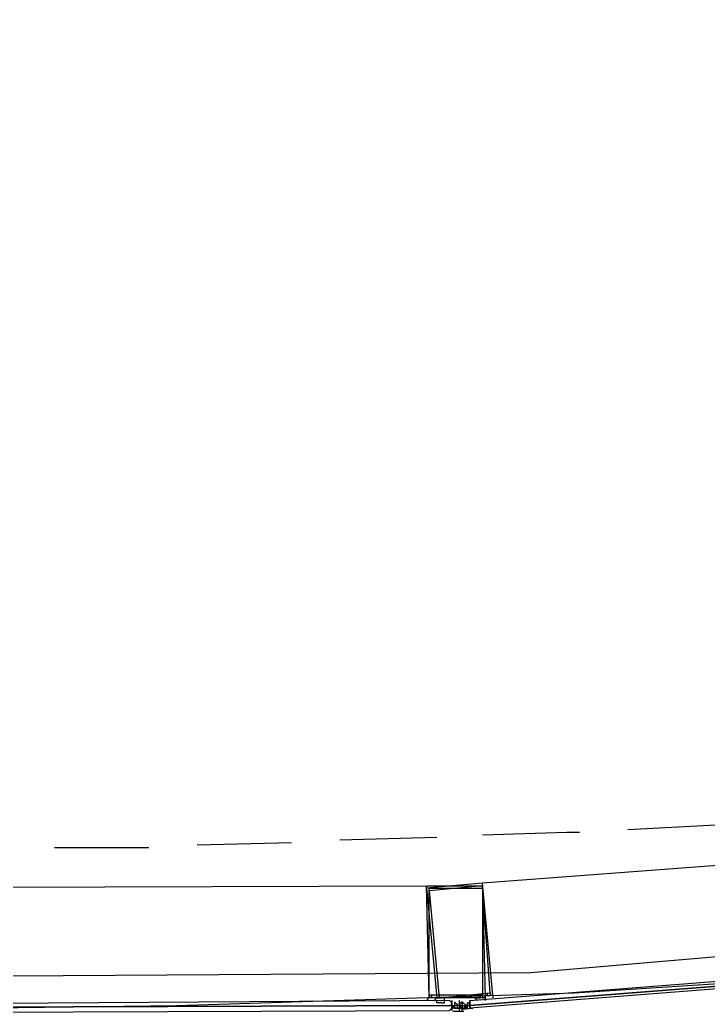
# Model space of a CAD drawing. Header units: feet. Extents: x -84 to 198, y -22 to 181.
# Drawn here: x 65.81 to 69.41, y 15.91 to 21.11 of the extents above; entities that cross this region are included whole.
import ezdxf

# ---------------------------------------------------------------- set-up
doc = ezdxf.new("R2010")
doc.units = ezdxf.units.FT
doc.layers.add('A-AREA-COMUN', color=252, linetype='CONTINUOUS')
doc.layers.add('A-LINEA', color=7, linetype='CONTINUOUS')

msp = doc.modelspace()

# ---------------------------------------------------------------- linework, layer by layer
at = {"layer": 'A-AREA-COMUN'}
msp.add_lwpolyline([(65.52, 41.44), (59.728, 16.64), (56.352, 16.8356), (56.32, 16.48), (63.04, 16.0889), (68.48, 16.1244), (71.808, 16.4089), (71.84, 16.9956), (72.88, 17.12), (72.88, 17.4044), (69.84, 18.1156), (69.792, 19.2), (70.16, 20.5156), (71.712, 20.4089), (72.128, 22.2044), (72.352, 22.5244), (73.92, 30.0444)], dxfattribs=at)
at = {"layer": 'A-LINEA'}
for p, q in [((68.9867, 16.8711), (69.48, 16.8978)), ((71.9333, 16.8711), (68.2267, 16.5911)), ((66.7333, 16.7911), (67.2267, 16.8044)), ((67.48, 16.8178), (67.9867, 16.8311)), ((65.9867, 16.7778), (66.48, 16.7778)), ((64.2267, 16.5644), (67.9333, 16.5778)), ((68.2667, 16.0178), (68.2667, 16.0044)), ((67.9467, 15.9778), (67.9467, 15.9778)), ((67.9467, 15.9644), (67.9467, 15.9644)), ((67.96, 15.9778), (67.96, 15.9778)), ((67.96, 15.9644), (67.96, 15.9644)), ((67.9733, 15.9644), (67.9733, 15.9644)), ((68.0667, 15.9778), (68.0667, 15.9778)), ((68.0667, 15.9644), (68.0667, 15.9778)), ((68.0667, 15.9778), (68.0667, 15.9778)), ((68.0667, 15.9778), (68.0667, 15.9644)), ((68.0667, 15.9644), (68.0667, 15.9644)), ((68.0667, 15.9644), (68.0667, 15.9644)), ((68.0667, 15.9644), (68.0667, 15.9644)), ((68.0667, 15.9644), (68.0667, 15.9644)), ((68.0667, 15.9644), (68.0667, 15.9644)), ((68.0667, 15.9644), (68.0667, 15.9644)), ((68.0667, 15.9644), (68.0667, 15.9644)), ((68.0667, 15.9644), (68.0667, 15.9644)), ((68.0667, 15.9644), (68.0667, 15.9644)), ((68.0667, 15.9644), (68.0667, 15.9644)), ((68.08, 15.9644), (68.08, 15.9511)), ((68.1067, 15.9644), (68.1067, 15.9644)), ((68.1067, 15.9644), (68.1067, 15.9644)), ((68.1067, 15.9644), (68.1067, 15.9644)), ((68.1067, 15.9644), (68.1067, 15.9644)), ((68.1067, 15.9644), (68.1067, 15.9644)), ((68.1067, 15.9644), (68.12, 15.9644)), ((68.1067, 15.9644), (68.1067, 15.9644)), ((68.1067, 15.9644), (68.1067, 15.9644)), ((68.1067, 15.9644), (68.1067, 15.9644)), ((68.1067, 15.9644), (68.1067, 15.9644)), ((68.1067, 15.9644), (68.1067, 15.9644)), ((68.1067, 15.9644), (68.12, 15.9644)), ((68.1067, 15.9644), (68.1067, 15.9644)), ((68.1067, 15.9644), (68.1067, 15.9644)), ((68.1067, 15.9644), (68.1067, 15.9644)), ((68.1067, 15.9644), (68.1067, 15.9644)), ((68.1067, 15.9644), (68.1067, 15.9644)), ((68.1067, 15.9644), (68.1067, 15.9644)), ((68.1067, 15.9644), (68.1067, 15.9644)), ((68.1067, 15.9644), (68.1067, 15.9644)), ((68.1067, 15.9644), (68.1067, 15.9644)), ((68.1067, 15.9644), (68.1067, 15.9644)), ((68.1067, 15.9644), (68.1067, 15.9644)), ((68.1067, 15.9644), (68.1067, 15.9644)), ((68.1067, 15.9644), (68.1067, 15.9644)), ((68.1067, 15.9644), (68.1067, 15.9644)), ((68.1067, 15.9644), (68.1067, 15.9644)), ((68.1067, 15.9644), (68.1067, 15.9644)), ((68.1067, 15.9644), (68.1067, 15.9644)), ((68.1067, 15.9644), (68.1067, 15.9644)), ((68.12, 15.9644), (68.12, 15.9511)), ((68.12, 15.9644), (68.12, 15.9644)), ((68.12, 15.9644), (68.12, 15.9511)), ((68.12, 15.9644), (68.12, 15.9644)), ((68.12, 15.9644), (68.12, 15.9644)), ((68.12, 15.9644), (68.12, 15.9644)), ((68.1467, 15.9644), (68.1467, 15.9644)), ((68.1467, 15.9644), (68.1467, 15.9644)), ((68.1467, 15.9644), (68.1467, 15.9644)), ((68.1467, 15.9644), (68.1467, 15.9644)), ((68.1467, 15.9644), (68.1467, 15.9644)), ((68.1467, 15.9644), (68.1467, 15.9644)), ((68.1467, 15.9644), (68.1467, 15.9511)), ((68.1467, 15.9644), (68.1467, 15.9644)), ((68.1467, 15.9644), (68.1467, 15.9644)), ((68.1467, 15.9644), (68.16, 15.9644)), ((68.1467, 15.9644), (68.1467, 15.9511)), ((68.16, 15.9778), (68.16, 15.9778)), ((68.16, 15.9778), (68.16, 15.9778)), ((68.16, 15.9778), (68.16, 15.9778)), ((68.16, 15.9778), (68.16, 15.9778)), ((68.16, 15.9778), (68.16, 15.9778)), ((68.16, 15.9644), (68.16, 15.9644)), ((68.16, 15.9644), (68.16, 15.9644)), ((68.16, 15.9644), (68.16, 15.9644)), ((68.16, 15.9644), (68.16, 15.9644)), ((68.16, 15.9644), (68.16, 15.9644)), ((68.16, 15.9644), (68.16, 15.9644)), ((68.16, 15.9644), (68.16, 15.9644)), ((68.16, 15.9644), (68.16, 15.9644)), ((68.16, 15.9511), (68.16, 15.9644)), ((68.2, 15.9644), (68.2, 15.9644)), ((68.2133, 15.9778), (68.2133, 15.9778)), ((68.2133, 15.9644), (68.2133, 15.9644)), ((68.2267, 15.9778), (68.2267, 15.9778)), ((68.2267, 15.9644), (68.2267, 15.9644)), ((68.24, 15.9911), (68.24, 15.9911)), ((68.24, 15.9778), (68.24, 15.9778)), ((68.2533, 15.9911), (68.2533, 15.9911)), ((68.2533, 15.9778), (68.2533, 15.9778)), ((68.2667, 16.0044), (68.2667, 16.0044)), ((68.2667, 15.9911), (68.2667, 15.9911)), ((68.2667, 15.9778), (68.2667, 15.9778)), ((68.28, 15.9778), (68.28, 15.9778)), ((68.0667, 15.9511), (68.0667, 15.9511)), ((68.0667, 15.9511), (68.0667, 15.9511)), ((68.0667, 15.9511), (68.0667, 15.9511)), ((68.0667, 15.9511), (68.0667, 15.9378)), ((68.0667, 15.9511), (68.0667, 15.9511)), ((68.0667, 15.9511), (68.0667, 15.9511)), ((68.0667, 15.9511), (68.0667, 15.9511)), ((68.0667, 15.9511), (68.0667, 15.9511)), ((68.0667, 15.9511), (68.0667, 15.9511)), ((68.0667, 15.9511), (68.0667, 15.9511)), ((68.08, 15.9378), (68.0667, 15.9511)), ((68.0667, 15.9378), (68.0667, 15.9511)), ((68.0667, 15.9511), (68.0667, 15.9511)), ((68.0667, 15.9511), (68.0667, 15.9511)), ((68.0667, 15.9511), (68.0667, 15.9511)), ((68.0667, 15.9511), (68.0667, 15.9511)), ((68.0667, 15.9511), (68.08, 15.9511)), ((68.0667, 15.9511), (68.0667, 15.9378)), ((68.0667, 15.9511), (68.0667, 15.9511)), ((68.0667, 15.9511), (68.08, 15.9511)), ((68.0667, 15.9378), (68.0667, 15.9378)), ((68.0667, 15.9378), (68.0667, 15.9378)), ((68.0667, 15.9378), (68.0667, 15.9378)), ((68.0667, 15.9378), (68.0667, 15.9378)), ((68.0667, 15.9378), (68.0667, 15.9378)), ((68.08, 15.9378), (68.0667, 15.9378)), ((68.0667, 15.9378), (68.0667, 15.9244)), ((68.0667, 15.9378), (68.0667, 15.9378)), ((68.0667, 15.9378), (68.0667, 15.9378)), ((68.0667, 15.9378), (68.0667, 15.9378)), ((68.0667, 15.9378), (68.0667, 15.9378)), ((68.0667, 15.9378), (68.0667, 15.9378)), ((68.0667, 15.9378), (68.0667, 15.9378)), ((68.0667, 15.9378), (68.0667, 15.9378)), ((68.0667, 15.9378), (68.0667, 15.9378)), ((68.0667, 15.9378), (68.0667, 15.9378)), ((68.0667, 15.9378), (68.0667, 15.9378)), ((68.0667, 15.9378), (68.0667, 15.9378)), ((68.0667, 15.9378), (68.0667, 15.9378)), ((68.0667, 15.9378), (68.0667, 15.9378)), ((68.0667, 15.9244), (68.0667, 15.9378)), ((68.0667, 15.9378), (68.0667, 15.9378)), ((68.0667, 15.9378), (68.0667, 15.9378)), ((68.0667, 15.9378), (68.0667, 15.9378)), ((68.0667, 15.9244), (68.0667, 15.9244)), ((68.0667, 15.9244), (68.0667, 15.9244)), ((68.0667, 15.9244), (68.0667, 15.9244)), ((68.1286, 15.9196), (68.0706, 15.9193)), ((68.08, 15.9511), (68.08, 15.9511)), ((68.08, 15.9511), (68.08, 15.9511)), ((68.0933, 15.9511), (68.08, 15.9511)), ((68.08, 15.9511), (68.08, 15.9511)), ((68.08, 15.9511), (68.08, 15.9511)), ((68.08, 15.9511), (68.08, 15.9378)), ((68.08, 15.9511), (68.08, 15.9511)), ((68.08, 15.9511), (68.08, 15.9511)), ((68.08, 15.9511), (68.08, 15.9511)), ((68.08, 15.9511), (68.08, 15.9511)), ((68.08, 15.9511), (68.08, 15.9511)), ((68.08, 15.9511), (68.08, 15.9511)), ((68.08, 15.9511), (68.08, 15.9511)), ((68.08, 15.9511), (68.08, 15.9511)), ((68.08, 15.9511), (68.08, 15.9511)), ((68.08, 15.9511), (68.08, 15.9511)), ((68.08, 15.9511), (68.08, 15.9511)), ((68.08, 15.9511), (68.08, 15.9511)), ((68.08, 15.9511), (68.08, 15.9378)), ((68.08, 15.9511), (68.08, 15.9511)), ((68.08, 15.9511), (68.08, 15.9511)), ((68.08, 15.9511), (68.08, 15.9511)), ((68.08, 15.9511), (68.08, 15.9511)), ((68.08, 15.9378), (68.08, 15.9511)), ((68.08, 15.9511), (68.08, 15.9511)), ((68.08, 15.9511), (68.08, 15.9511)), ((68.08, 15.9378), (68.08, 15.9511)), ((68.08, 15.9511), (68.08, 15.9511)), ((68.08, 15.9511), (68.08, 15.9511)), ((68.08, 15.9511), (68.08, 15.9511)), ((68.08, 15.9378), (68.08, 15.9378)), ((68.08, 15.9378), (68.08, 15.9378)), ((68.0933, 15.9378), (68.08, 15.9378)), ((68.0933, 15.9378), (68.08, 15.9378)), ((68.0933, 15.9378), (68.08, 15.9378)), ((68.08, 15.9378), (68.08, 15.9378)), ((68.0933, 15.9378), (68.08, 15.9378)), ((68.08, 15.9378), (68.08, 15.9378)), ((68.08, 15.9378), (68.08, 15.9378)), ((68.08, 15.9378), (68.08, 15.9378)), ((68.08, 15.9378), (68.08, 15.9378)), ((68.08, 15.9378), (68.08, 15.9378)), ((68.08, 15.9378), (68.08, 15.9378)), ((68.08, 15.9378), (68.08, 15.9378)), ((68.08, 15.9378), (68.08, 15.9378)), ((68.08, 15.9378), (68.08, 15.9378)), ((68.08, 15.9378), (68.08, 15.9378)), ((68.08, 15.9378), (68.08, 15.9378)), ((68.08, 15.9378), (68.0933, 15.9378)), ((68.08, 15.9378), (68.08, 15.9378)), ((68.08, 15.9378), (68.08, 15.9378)), ((68.08, 15.9378), (68.0933, 15.9378)), ((68.0933, 15.9511), (68.0933, 15.9511)), ((68.0933, 15.9511), (68.0933, 15.9511)), ((68.0933, 15.9511), (68.0933, 15.9511)), ((68.0933, 15.9511), (68.0933, 15.9511)), ((68.0933, 15.9511), (68.0933, 15.9378)), ((68.0933, 15.9511), (68.0933, 15.9511)), ((68.0933, 15.9511), (68.0933, 15.9511)), ((68.0933, 15.9511), (68.0933, 15.9511)), ((68.0933, 15.9511), (68.0933, 15.9511)), ((68.0933, 15.9511), (68.0933, 15.9511)), ((68.0933, 15.9511), (68.0933, 15.9511)), ((68.0933, 15.9511), (68.0933, 15.9511)), ((68.0933, 15.9511), (68.0933, 15.9511)), ((68.1067, 15.9511), (68.0933, 15.9511)), ((68.0933, 15.9511), (68.0933, 15.9511)), ((68.0933, 15.9511), (68.0933, 15.9511)), ((68.1067, 15.9511), (68.0933, 15.9511)), ((68.0933, 15.9511), (68.0933, 15.9511)), ((68.0933, 15.9511), (68.0933, 15.9511)), ((68.0933, 15.9511), (68.0933, 15.9511)), ((68.0933, 15.9511), (68.0933, 15.9511)), ((68.0933, 15.9511), (68.0933, 15.9511)), ((68.0933, 15.9511), (68.0933, 15.9511)), ((68.0933, 15.9511), (68.0933, 15.9511)), ((68.0933, 15.9511), (68.0933, 15.9511)), ((68.0933, 15.9511), (68.0933, 15.9511)), ((68.0933, 15.9511), (68.0933, 15.9511)), ((68.0933, 15.9511), (68.0933, 15.9511)), ((68.0933, 15.9378), (68.0933, 15.9378)), ((68.0933, 15.9378), (68.0933, 15.9378)), ((68.0933, 15.9378), (68.0933, 15.9378)), ((68.0933, 15.9378), (68.0933, 15.9378)), ((68.0933, 15.9378), (68.0933, 15.9378)), ((68.0933, 15.9378), (68.0933, 15.9378)), ((68.1067, 15.9378), (68.0933, 15.9378)), ((68.0933, 15.9378), (68.0933, 15.9378)), ((68.0933, 15.9378), (68.0933, 15.9378)), ((68.0933, 15.9378), (68.0933, 15.9378)), ((68.1067, 15.9378), (68.0933, 15.9378)), ((68.0933, 15.9378), (68.0933, 15.9378)), ((68.0933, 15.9378), (68.0933, 15.9378)), ((68.0933, 15.9378), (68.0933, 15.9378)), ((68.0933, 15.9378), (68.0933, 15.9378)), ((68.0933, 15.9378), (68.0933, 15.9378)), ((68.0933, 15.9378), (68.0933, 15.9378)), ((68.0933, 15.9378), (68.1067, 15.9378)), ((68.0933, 15.9378), (68.0933, 15.9378)), ((68.0933, 15.9378), (68.0933, 15.9378)), ((68.0933, 15.9378), (68.0933, 15.9378)), ((68.0933, 15.9378), (68.0933, 15.9378)), ((68.0933, 15.9378), (68.0933, 15.9378)), ((68.0933, 15.9378), (68.0933, 15.9378)), ((68.1067, 15.9511), (68.1067, 15.9511)), ((68.1067, 15.9511), (68.1067, 15.9511)), ((68.1067, 15.9511), (68.1067, 15.9511)), ((68.1067, 15.9511), (68.12, 15.9511)), ((68.1067, 15.9511), (68.1067, 15.9511)), ((68.1067, 15.9511), (68.1067, 15.9511)), ((68.1067, 15.9511), (68.1067, 15.9511)), ((68.1067, 15.9511), (68.1067, 15.9511)), ((68.1067, 15.9511), (68.1067, 15.9511)), ((68.1067, 15.9511), (68.1067, 15.9511)), ((68.1067, 15.9511), (68.1067, 15.9511)), ((68.1067, 15.9511), (68.1067, 15.9511)), ((68.1067, 15.9378), (68.1067, 15.9511)), ((68.1067, 15.9378), (68.1067, 15.9511)), ((68.1067, 15.9511), (68.1067, 15.9511)), ((68.1067, 15.9511), (68.1067, 15.9511)), ((68.12, 15.9511), (68.1067, 15.9511)), ((68.1067, 15.9511), (68.1067, 15.9511)), ((68.12, 15.9511), (68.1067, 15.9511)), ((68.1067, 15.9511), (68.1067, 15.9511)), ((68.12, 15.9511), (68.1067, 15.9378)), ((68.1067, 15.9511), (68.1067, 15.9511)), ((68.1067, 15.9511), (68.1067, 15.9511)), ((68.1067, 15.9511), (68.1067, 15.9511)), ((68.1067, 15.9511), (68.1067, 15.9511)), ((68.1067, 15.9511), (68.1067, 15.9511)), ((68.1067, 15.9511), (68.1067, 15.9511)), ((68.1067, 15.9511), (68.1067, 15.9511)), ((68.1067, 15.9511), (68.1067, 15.9511)), ((68.1067, 15.9511), (68.1067, 15.9511)), ((68.1067, 15.9511), (68.1067, 15.9511)), ((68.1067, 15.9378), (68.1067, 15.9511)), ((68.1067, 15.9378), (68.1067, 15.9511)), ((68.1067, 15.9511), (68.1067, 15.9511)), ((68.1067, 15.9511), (68.1067, 15.9511)), ((68.1067, 15.9511), (68.1067, 15.9511)), ((68.1067, 15.9511), (68.1067, 15.9511)), ((68.1067, 15.9511), (68.1067, 15.9511)), ((68.1067, 15.9511), (68.1067, 15.9511)), ((68.1067, 15.9511), (68.1067, 15.9511)), ((68.1067, 15.9511), (68.1067, 15.9511)), ((68.1067, 15.9511), (68.1067, 15.9511)), ((68.1067, 15.9511), (68.1067, 15.9378)), ((68.1067, 15.9378), (68.1067, 15.9378)), ((68.1067, 15.9378), (68.1067, 15.9378)), ((68.12, 15.9378), (68.1067, 15.9378)), ((68.1067, 15.9378), (68.1067, 15.9378)), ((68.1067, 15.9378), (68.12, 15.9378)), ((68.1067, 15.9244), (68.1067, 15.9378)), ((68.1067, 15.9378), (68.1067, 15.9378)), ((68.1067, 15.9378), (68.1067, 15.9378)), ((68.1067, 15.9378), (68.1067, 15.9378)), ((68.1067, 15.9378), (68.1067, 15.9378)), ((68.1067, 15.9378), (68.1067, 15.9378)), ((68.1067, 15.9378), (68.1067, 15.9378)), ((68.1067, 15.9378), (68.1067, 15.9378)), ((68.1067, 15.9244), (68.1067, 15.9378)), ((68.1067, 15.9378), (68.1067, 15.9378)), ((68.1067, 15.9378), (68.1067, 15.9378)), ((68.1067, 15.9378), (68.1067, 15.9378)), ((68.1067, 15.9378), (68.1067, 15.9378)), ((68.1067, 15.9378), (68.1067, 15.9378)), ((68.1067, 15.9378), (68.1067, 15.9378)), ((68.1067, 15.9378), (68.1067, 15.9378)), ((68.1067, 15.9378), (68.1067, 15.9378)), ((68.1067, 15.9378), (68.1067, 15.9378)), ((68.1067, 15.9378), (68.1067, 15.9378)), ((68.1067, 15.9378), (68.1067, 15.9378)), ((68.1067, 15.9378), (68.1067, 15.9378)), ((68.1067, 15.9378), (68.1067, 15.9378)), ((68.1067, 15.9378), (68.1067, 15.9378)), ((68.1067, 15.9378), (68.1067, 15.9378)), ((68.1067, 15.9378), (68.1067, 15.9378)), ((68.1067, 15.9378), (68.1067, 15.9378)), ((68.1067, 15.9244), (68.1067, 15.9244)), ((68.1067, 15.9244), (68.1067, 15.9244)), ((68.1759, 15.9348), (68.1181, 15.9303)), ((68.12, 15.9511), (68.12, 15.9511)), ((68.12, 15.9511), (68.12, 15.9511)), ((68.12, 15.9511), (68.1333, 15.9511)), ((68.12, 15.9511), (68.12, 15.9511)), ((68.12, 15.9511), (68.12, 15.9511)), ((68.12, 15.9511), (68.12, 15.9511)), ((68.12, 15.9511), (68.12, 15.9511)), ((68.12, 15.9511), (68.12, 15.9511)), ((68.12, 15.9511), (68.12, 15.9511)), ((68.12, 15.9511), (68.12, 15.9511)), ((68.12, 15.9511), (68.12, 15.9511)), ((68.12, 15.9511), (68.12, 15.9511)), ((68.12, 15.9511), (68.12, 15.9378)), ((68.12, 15.9511), (68.12, 15.9511)), ((68.12, 15.9511), (68.12, 15.9511)), ((68.12, 15.9511), (68.12, 15.9511)), ((68.12, 15.9511), (68.12, 15.9511)), ((68.12, 15.9511), (68.12, 15.9511)), ((68.12, 15.9511), (68.12, 15.9511)), ((68.12, 15.9511), (68.12, 15.9511)), ((68.12, 15.9511), (68.12, 15.9511)), ((68.12, 15.9511), (68.12, 15.9511)), ((68.12, 15.9511), (68.12, 15.9511)), ((68.12, 15.9511), (68.12, 15.9511)), ((68.12, 15.9511), (68.12, 15.9511)), ((68.12, 15.9511), (68.12, 15.9511)), ((68.12, 15.9511), (68.12, 15.9511)), ((68.12, 15.9511), (68.12, 15.9511)), ((68.12, 15.9511), (68.12, 15.9511)), ((68.12, 15.9378), (68.12, 15.9378)), ((68.12, 15.9378), (68.12, 15.9378)), ((68.12, 15.9378), (68.12, 15.9378)), ((68.12, 15.9378), (68.12, 15.9378)), ((68.12, 15.9378), (68.12, 15.9378)), ((68.12, 15.9378), (68.12, 15.9378)), ((68.12, 15.9378), (68.12, 15.9378)), ((68.12, 15.9378), (68.12, 15.9378)), ((68.12, 15.9378), (68.12, 15.9378)), ((68.12, 15.9378), (68.12, 15.9378)), ((68.12, 15.9378), (68.12, 15.9378)), ((68.12, 15.9378), (68.12, 15.9378)), ((68.12, 15.9378), (68.12, 15.9378)), ((68.12, 15.9378), (68.12, 15.9378)), ((68.12, 15.9378), (68.12, 15.9378)), ((68.12, 15.9378), (68.1333, 15.9378)), ((68.12, 15.9378), (68.12, 15.9378)), ((68.12, 15.9378), (68.12, 15.9378)), ((68.12, 15.9378), (68.12, 15.9378)), ((68.12, 15.9378), (68.12, 15.9378)), ((68.12, 15.9378), (68.12, 15.9378)), ((68.1333, 15.9378), (68.12, 15.9378)), ((68.12, 15.9378), (68.12, 15.9378)), ((68.12, 15.9378), (68.12, 15.9378)), ((68.12, 15.9378), (68.12, 15.9378)), ((68.12, 15.9378), (68.12, 15.9378)), ((68.12, 15.9378), (68.12, 15.9378)), ((68.12, 15.9378), (68.12, 15.9378)), ((68.12, 15.9378), (68.12, 15.9378)), ((68.12, 15.9244), (68.12, 15.9378)), ((68.12, 15.9244), (68.12, 15.9378)), ((68.1333, 15.9511), (68.1333, 15.9511)), ((68.1333, 15.9511), (68.1333, 15.9511)), ((68.1333, 15.9511), (68.1333, 15.9511)), ((68.1333, 15.9511), (68.1467, 15.9511)), ((68.1333, 15.9511), (68.1333, 15.9511)), ((68.1333, 15.9511), (68.1333, 15.9378)), ((68.1333, 15.9511), (68.1333, 15.9511)), ((68.1333, 15.9511), (68.1467, 15.9511)), ((68.1333, 15.9511), (68.1333, 15.9511)), ((68.1333, 15.9511), (68.1467, 15.9378)), ((68.1333, 15.9511), (68.1333, 15.9511)), ((68.1333, 15.9511), (68.1333, 15.9511)), ((68.1333, 15.9511), (68.1333, 15.9511)), ((68.1333, 15.9511), (68.1333, 15.9511)), ((68.1333, 15.9511), (68.1333, 15.9511)), ((68.1333, 15.9511), (68.1333, 15.9511)), ((68.1333, 15.9511), (68.1333, 15.9511)), ((68.1333, 15.9511), (68.1467, 15.9511)), ((68.1333, 15.9511), (68.1333, 15.9511)), ((68.1333, 15.9378), (68.1333, 15.9511)), ((68.1333, 15.9511), (68.1333, 15.9511)), ((68.1333, 15.9511), (68.1333, 15.9511)), ((68.1333, 15.9511), (68.1333, 15.9511)), ((68.1333, 15.9511), (68.1333, 15.9511)), ((68.1333, 15.9511), (68.1333, 15.9378)), ((68.1333, 15.9511), (68.1333, 15.9511)), ((68.1333, 15.9511), (68.1333, 15.9511)), ((68.1333, 15.9511), (68.1333, 15.9511)), ((68.1333, 15.9378), (68.1333, 15.9378)), ((68.1333, 15.9378), (68.1333, 15.9378)), ((68.1333, 15.9378), (68.1333, 15.9378)), ((68.1333, 15.9378), (68.1333, 15.9378)), ((68.1333, 15.9378), (68.1333, 15.9378)), ((68.1333, 15.9378), (68.1333, 15.9378)), ((68.1333, 15.9378), (68.1333, 15.9378)), ((68.1333, 15.9378), (68.1333, 15.9378)), ((68.1333, 15.9378), (68.1333, 15.9378)), ((68.1333, 15.9378), (68.1333, 15.9378)), ((68.1333, 15.9378), (68.1333, 15.9378)), ((68.1333, 15.9378), (68.1333, 15.9378)), ((68.1333, 15.9378), (68.1467, 15.9378)), ((68.1333, 15.9378), (68.1333, 15.9378)), ((68.1333, 15.9378), (68.1333, 15.9378)), ((68.1333, 15.9378), (68.1333, 15.9378)), ((68.1333, 15.9378), (68.1333, 15.9378)), ((68.1333, 15.9378), (68.1333, 15.9378)), ((68.1333, 15.9378), (68.1333, 15.9378)), ((68.1333, 15.9378), (68.1333, 15.9378)), ((68.1333, 15.9378), (68.1333, 15.9378)), ((68.1333, 15.9378), (68.1333, 15.9378)), ((68.1333, 15.9378), (68.1333, 15.9378)), ((68.1467, 15.9378), (68.1333, 15.9378)), ((68.1333, 15.9378), (68.1333, 15.9378)), ((68.1333, 15.9378), (68.1333, 15.9378)), ((68.1467, 15.9378), (68.1333, 15.9378)), ((68.1333, 15.9378), (68.1333, 15.9378)), ((68.1333, 15.9378), (68.1333, 15.9378)), ((68.1467, 15.9511), (68.1467, 15.9511)), ((68.1467, 15.9511), (68.1467, 15.9511)), ((68.1467, 15.9511), (68.1467, 15.9511)), ((68.1467, 15.9511), (68.1467, 15.9511)), ((68.1467, 15.9511), (68.1467, 15.9378)), ((68.1467, 15.9511), (68.1467, 15.9511)), ((68.1467, 15.9511), (68.1467, 15.9511)), ((68.1467, 15.9511), (68.1467, 15.9511)), ((68.1467, 15.9511), (68.1467, 15.9511)), ((68.1467, 15.9511), (68.1467, 15.9511)), ((68.1467, 15.9511), (68.1467, 15.9511)), ((68.1467, 15.9511), (68.1467, 15.9511)), ((68.1467, 15.9511), (68.1467, 15.9511)), ((68.1467, 15.9511), (68.1467, 15.9511)), ((68.1467, 15.9511), (68.1467, 15.9511)), ((68.1467, 15.9511), (68.1467, 15.9511)), ((68.1467, 15.9511), (68.1467, 15.9511)), ((68.1467, 15.9511), (68.1467, 15.9511)), ((68.1467, 15.9511), (68.1467, 15.9511)), ((68.1467, 15.9511), (68.16, 15.9511)), ((68.1467, 15.9511), (68.1467, 15.9511)), ((68.1467, 15.9511), (68.1467, 15.9511)), ((68.1467, 15.9511), (68.1467, 15.9511)), ((68.1467, 15.9511), (68.1467, 15.9511)), ((68.1467, 15.9511), (68.1467, 15.9511)), ((68.1467, 15.9511), (68.1467, 15.9511)), ((68.1467, 15.9511), (68.16, 15.9511)), ((68.16, 15.9511), (68.1467, 15.9511)), ((68.1467, 15.9511), (68.1467, 15.9511)), ((68.1467, 15.9511), (68.1467, 15.9511)), ((68.16, 15.9511), (68.1467, 15.9511)), ((68.1467, 15.9511), (68.1467, 15.9511)), ((68.1467, 15.9511), (68.1467, 15.9511)), ((68.1467, 15.9511), (68.1467, 15.9511)), ((68.1467, 15.9378), (68.1467, 15.9378)), ((68.1467, 15.9378), (68.1467, 15.9378)), ((68.1467, 15.9378), (68.1467, 15.9378)), ((68.1467, 15.9378), (68.1467, 15.9378)), ((68.1467, 15.9378), (68.1467, 15.9378)), ((68.1467, 15.9378), (68.1467, 15.9378)), ((68.1467, 15.9378), (68.1467, 15.9378)), ((68.1467, 15.9378), (68.1467, 15.9378)), ((68.16, 15.9511), (68.16, 15.9378)), ((68.16, 15.9511), (68.16, 15.9511)), ((68.16, 15.9511), (68.16, 15.9511)), ((68.16, 15.9511), (68.16, 15.9511)), ((68.16, 15.9511), (68.16, 15.9511)), ((68.16, 15.9511), (68.16, 15.9511)), ((68.16, 15.9511), (68.16, 15.9511)), ((68.16, 15.9511), (68.16, 15.9378)), ((68.16, 15.9511), (68.16, 15.9511)), ((68.16, 15.9378), (68.16, 15.9511)), ((68.16, 15.9378), (68.16, 15.9378)), ((68.16, 15.9378), (68.16, 15.9378)), ((68.16, 15.9378), (68.16, 15.9378)), ((68.16, 15.9378), (68.16, 15.9378)), ((68.16, 15.9378), (68.16, 15.9378)), ((68.16, 15.9378), (68.16, 15.9378)), ((68.16, 15.9378), (68.16, 15.9378)), ((68.16, 15.9378), (68.16, 15.9378)), ((68.16, 15.9378), (68.16, 15.9378)), ((68.16, 15.9378), (68.16, 15.9378)), ((68.16, 15.9378), (68.16, 15.9378)), ((68.16, 15.9378), (68.16, 15.9378)), ((68.16, 15.9378), (68.16, 15.9378)), ((68.16, 15.9378), (68.16, 15.9378)), ((68.16, 15.9378), (68.16, 15.9378)), ((68.16, 15.9378), (68.16, 15.9378))]:
    msp.add_line(p, q, dxfattribs=at)
for points in [[(26.7067, 23.3511), (28.04, 21.6178), (31.0267, 20.8311), (34.0133, 20.0978), (37.0133, 19.4044), (40.0267, 18.7778), (43.0533, 18.2044), (46.0933, 17.6844), (49.1467, 17.2178), (52.2, 16.8044), (55.2533, 16.4444), (58.32, 16.1511), (60.4, 16.0178), (62.48, 15.9511), (64.5467, 15.9244), (66.6267, 15.9511), (68.7067, 16.0178), (70.7867, 16.1511), (72.8533, 16.3244), (74.92, 16.5511), (76.9867, 16.8178), (79.04, 17.1511), (81.08, 17.5244), (83.12, 17.9378)], [(68.2267, 16.8444), (68.6667, 16.8578), (68.7333, 16.8578)], [(68.2267, 16.5911), (67.9333, 16.5644), (67.9867, 15.9911), (68.28, 16.0044), (68.2267, 16.5911)], [(67.9333, 16.5778), (68.2267, 16.5778), (68.24, 15.9911), (67.9467, 15.9911), (67.9333, 16.5778)], [(68.2267, 16.5778), (67.9467, 16.5511), (68, 15.9911), (68.2667, 16.0178), (68.2267, 16.5778)], [(72.0933, 16.2711), (72.0933, 16.2578), (68.16, 15.9511), (68.16, 15.9644), (68.16, 15.9778), (72.0933, 16.2844), (72.0933, 16.2711)], [(72.0933, 16.2444), (68.16, 15.9378), (68.16, 15.9511), (72.0933, 16.2578), (72.0933, 16.2444)], [(68.24, 15.9778), (68.24, 16.0044), (68.24, 16.0044), (68.2533, 16.0044), (68.2533, 16.0044), (68.2533, 16.0044), (68.2533, 16.0044), (68.2533, 16.0178), (68.2533, 16.0178), (68.2533, 16.0178)], [(68.2533, 16.0044), (68.2533, 16.0178), (68.2533, 16.0178)], [(68.2667, 16.0178), (68.2667, 16.0178), (68.2667, 16.0178), (68.2667, 16.0178), (68.2667, 16.0044), (68.2667, 16.0044), (68.28, 16.0044), (68.28, 16.0044), (68.28, 15.9911), (68.28, 15.9911)], [(64.12, 15.9378), (68.0533, 15.9511), (68.0667, 15.9511), (68.0667, 15.9644), (68.0533, 15.9778), (64.12, 15.9511), (64.12, 15.9378)], [(67.9733, 15.9778), (67.9733, 15.9778), (67.9733, 15.9778), (67.9867, 15.9911), (67.9867, 15.9911), (67.96, 15.9911), (67.96, 15.9911), (67.96, 16.0044), (67.96, 16.0044), (67.96, 16.0044), (67.96, 16.0044), (67.96, 16.0044), (67.9467, 16.0044), (67.9467, 16.0044), (67.9467, 16.0044), (67.9467, 15.9911), (67.9467, 15.9911), (67.9467, 15.9911), (67.9467, 15.9911), (67.9333, 15.9778), (67.9333, 15.9778)], [(67.9867, 15.9911), (68, 15.9911), (68, 15.9911), (68, 15.9911), (68, 15.9911), (68, 15.9911), (68, 15.9911), (68, 15.9911), (68.0133, 15.9911), (68.0133, 15.9911), (68, 15.9911), (68, 15.9911)], [(68.0133, 15.9644), (68, 15.9644), (68, 15.9644), (67.9867, 15.9644), (67.9867, 15.9644), (67.9867, 15.9644), (67.9867, 15.9778), (67.9867, 15.9778)], [(68.0133, 15.9644), (68.0133, 15.9644), (68.0267, 15.9644), (68.0267, 15.9644), (68.0267, 15.9911), (68.0267, 15.9911), (68.0133, 15.9911), (68.0133, 15.9911)], [(68.0667, 15.9778), (68.0667, 15.9644), (68.0667, 15.9511), (68.0533, 15.9511), (68.0667, 15.9511), (68.0667, 15.9378), (68.0533, 15.9244)], [(68.0667, 15.9644), (68.0667, 15.9511), (68.08, 15.9511)], [(68.08, 15.9698), (68.1007, 15.9511), (68.12, 15.9711)], [(68.1067, 15.9378), (68.1067, 15.9511), (68.1067, 15.9644), (68.1067, 15.9778)], [(68.12, 15.9378), (68.1067, 15.9511), (68.12, 15.9511), (68.1067, 15.9511), (68.1067, 15.9644), (68.1067, 15.9778)], [(68.1067, 15.9644), (68.1067, 15.9644), (68.1067, 15.9511), (68.1067, 15.9511)], [(68.1201, 15.9695), (68.141, 15.9511), (68.16, 15.9715)], [(68.16, 15.9778), (68.16, 15.9644), (68.16, 15.9511), (68.16, 15.9378)], [(68.2, 15.9778), (68.2, 15.9778), (68.2, 15.9778), (68.1867, 15.9911), (68.1867, 15.9911), (68.2133, 15.9911), (68.2133, 15.9911), (68.2133, 16.0044), (68.2133, 16.0044), (68.2133, 16.0044), (68.2133, 16.0044), (68.2133, 16.0044), (68.2267, 16.0044), (68.2267, 16.0044), (68.2267, 16.0044), (68.2267, 15.9911), (68.2267, 15.9911), (68.2267, 15.9911), (68.2267, 15.9911)], [(68.24, 15.9911), (68.24, 15.9778), (68.24, 15.9778)], [(64.12, 15.9111), (68.0533, 15.9244), (68.0667, 15.9378), (68.0667, 15.9511), (68.0533, 15.9511), (64.12, 15.9378), (64.12, 15.9244), (64.12, 15.9111)], [(68.1067, 15.9511), (68.12, 15.9511), (68.1067, 15.9511)], [(68.1067, 15.9511), (68.12, 15.9511), (68.1067, 15.9511)], [(68.1067, 15.9244), (68.1067, 15.9378), (68.12, 15.9378)], [(68.16, 15.9511), (68.16, 15.9511), (68.1467, 15.9511), (68.1467, 15.9511)], [(68.1467, 15.9378), (68.1467, 15.9511), (68.16, 15.9511), (68.16, 15.9511)], [(68.16, 15.9378), (68.16, 15.9511), (68.16, 15.9378)]]:
    msp.add_lwpolyline(points, dxfattribs=at)
for points in [[(67.9467, 16.5644), (68.2267, 16.5644), (68.2267, 16.0044), (67.9467, 16.0044)], [(67.96, 15.9911), (67.96, 15.9911), (67.96, 16.0044), (67.96, 16.0044)], [(68, 15.9911), (68, 15.9911), (68, 15.9911), (68, 15.9911)], [(68.2133, 15.9911), (68.2133, 15.9911), (68.2133, 16.0044), (68.2133, 16.0044)]]:
    msp.add_lwpolyline(points, close=True, dxfattribs=at)

doc.saveas('drawing.dxf')
